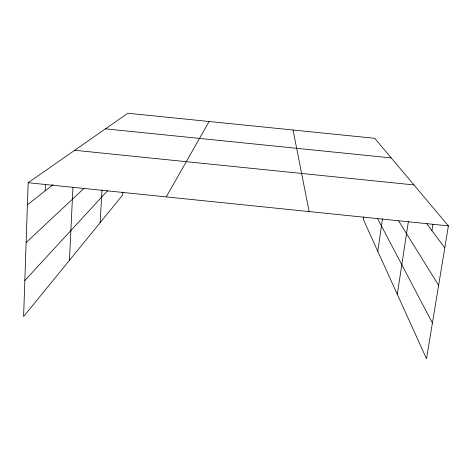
<?xml version="1.0" encoding="UTF-8"?>
<svg xmlns="http://www.w3.org/2000/svg" width="472" height="472" viewBox="0 0 472 472"><rect width="100%" height="100%" fill="white"/><g stroke="black" fill="none" stroke-linecap="round" stroke-linejoin="round"><path stroke-width="0.71" d="M363.865 216.872L363.469 219.734L426.523 358.755L448.4 225.881L374.715 138.302L127.871 113.245L28.161 182.717L23.6 316.559L122.702 194.995L122.885 192.122M45.153 190.894L45.418 184.275M69.461 260.302L72.942 187.484M100.152 222.654L102.011 189.962M377.789 251.31L382.473 218.766M397.306 294.339L408.386 221.492M431.945 230.66L432.96 224.312M166.256 196.901L209.125 121.493M24.827 280.545L107.899 190.334M26.119 242.573L83.809 188.57M27.405 204.836L53.106 184.646M105.48 128.85L391.229 157.931M74.724 150.279L413.944 184.93M28.161 182.717L448.4 225.881M426.411 223.244L444.783 247.847M398.622 220.902L438.618 285.312M377.346 218.152L432.411 323.013M293.053 130.012L309.136 211.58"/></g></svg>
